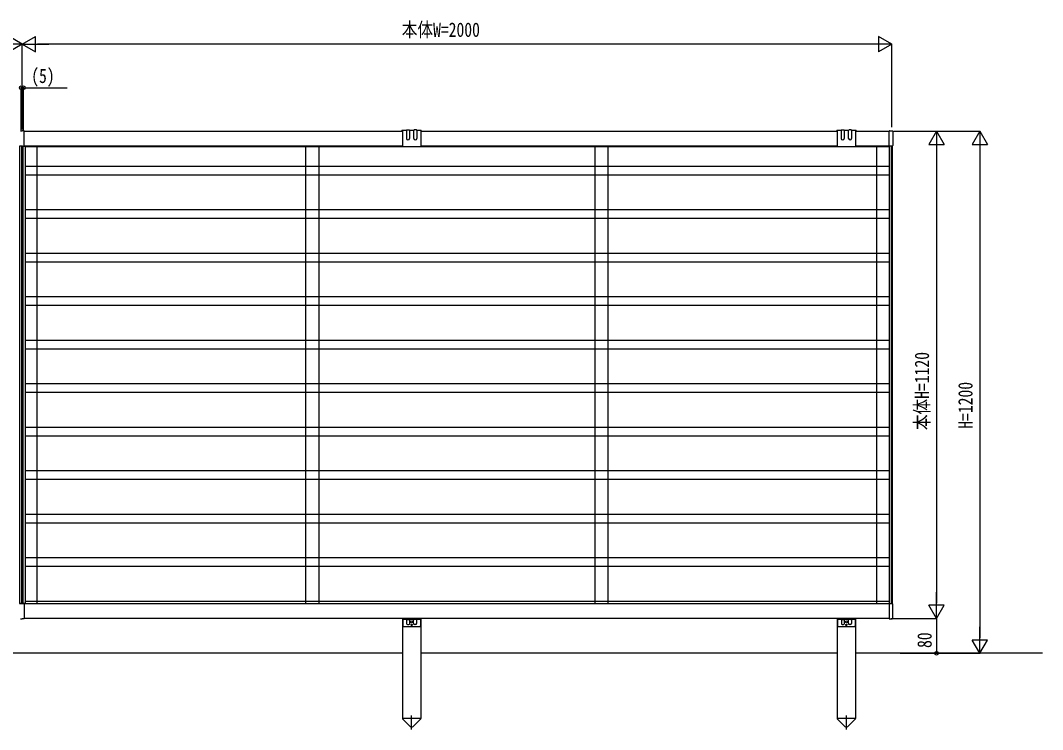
# Model space of a CAD drawing. Units: millimetres, scale not verified. Extents: x -4205 to 4205, y -2970 to 2970.
# Drawn here: x -9 to 2342, y -484 to 1146 of the extents above; entities that cross this region are included whole.
import ezdxf
from ezdxf.enums import TextEntityAlignment as Align

# ---------------------------------------------------------------- set-up
doc = ezdxf.new("R2010")
doc.units = ezdxf.units.MM
doc.header["$LTSCALE"] = 16
doc.layers.add('0-2_YKK_A1', color=4, linetype='Continuous')
doc.layers.add('0-3_YKK_D', color=6, linetype='Continuous')
doc.styles.add('ＭＳ ゴシック', font='')
doc.styles.get('ＭＳ ゴシック').set_extended_font_data('MS Gothic')

msp = doc.modelspace()

# ---------------------------------------------------------------- linework, layer by layer
at = {"layer": '0-2_YKK_A1'}
for p, q in [((878.52, 893.53), (869.52, 893.53)), ((878.52, 893.53), (878.52, 875.11)), ((879.52, 894.53), (884.52, 894.53)), ((885.52, 893.53), (885.52, 875.11)), ((895.52, 893.53), (885.52, 893.53)), ((895.52, 875.11), (895.52, 893.53)), ((901.52, 894.53), (896.52, 894.53)), ((902.52, 893.53), (902.52, 875.11)), ((911.52, 893.53), (902.52, 893.53)), ((1878.52, 893.53), (1869.52, 893.53)), ((1878.52, 893.53), (1878.52, 875.11)), ((1879.52, 894.53), (1884.52, 894.53)), ((1885.52, 893.53), (1885.52, 875.11)), ((1895.52, 893.53), (1885.52, 893.53)), ((1895.52, 875.11), (1895.52, 893.53)), ((1901.52, 894.53), (1896.52, 894.53)), ((1902.52, 893.53), (1902.52, 875.11)), ((1911.52, 893.53), (1902.52, 893.53)), ((-9.29, 892.48), (-4.98, 892.75)), ((-0.67, 892.48), (-4.98, 892.75)), ((-0.48, 891.48), (-0.48, 892.28)), ((-0.48, 891.55), (869.52, 891.55)), ((-0.48, 858.25), (-0.48, 891.48)), ((869.52, 891.95), (867.56, 891.94)), ((869.52, 891.95), (869.52, 856.16)), ((911.52, 892.03), (911.52, 856.16)), ((913.46, 892.02), (911.52, 892.02)), ((911.52, 891.55), (1869.52, 891.55)), ((1869.52, 891.95), (1867.56, 891.94)), ((1869.52, 892.03), (1869.52, 856.16)), ((1911.52, 892.03), (1911.52, 856.16)), ((1913.46, 892.02), (1911.52, 892.02)), ((1911.52, 891.55), (1989.02, 891.55)), ((1989.34, 892.73), (1996.08, 892.31)), ((1997.02, 891.32), (1997.02, 858.68)), ((-4.28, 857.05), (-11.48, 857.05)), ((-4.98, 857.25), (-8.92, 857.25)), ((-8.48, 857.25), (-8.48, 857.05)), ((-6.48, 857.05), (-6.48, -193.95)), ((-5.68, 857.05), (1.52, 857.05)), ((-5.68, 857.05), (-5.68, -193.95)), ((-4.98, 857.25), (-1.04, 857.25)), ((-3.48, 857.05), (-3.48, -193.95)), ((-1.48, 857.25), (-1.48, 857.05)), ((-0.48, 857.45), (-0.48, 858.25)), ((869.52, 857.55), (-0.48, 857.55)), ((1988.52, 855.55), (1.52, 855.55)), ((29.52, -194.45), (29.52, 857.55)), ((647.52, -194.45), (647.52, 857.55)), ((677.52, -194.45), (677.52, 857.55)), ((869.52, 856.16), (911.52, 856.16)), ((1869.52, 857.55), (911.52, 857.55)), ((1312.52, -194.45), (1312.52, 857.55)), ((1342.52, -194.45), (1342.52, 857.55)), ((1869.52, 856.16), (1911.52, 856.16)), ((1989.02, 857.55), (1911.52, 857.55)), ((1960.52, -194.45), (1960.52, 857.55)), ((1995.72, 857.05), (1988.52, 857.05)), ((1989.34, 857.27), (1996.08, 857.68)), ((1991.52, 857.4), (1991.52, 857.05)), ((1993.52, 857.05), (1993.52, -193.95)), ((1995.72, 857.05), (1995.72, -193.95)), ((1988.52, 810.55), (1.52, 810.55)), ((1988.52, 790.55), (1.52, 790.55)), ((1988.52, 710.55), (1.52, 710.55)), ((1988.52, 690.55), (1.52, 690.55)), ((1988.52, 610.55), (1.52, 610.55)), ((1988.52, 590.55), (1.52, 590.55)), ((1988.52, 510.55), (1.52, 510.55)), ((1988.52, 490.55), (1.52, 490.55)), ((1988.52, 410.55), (1.52, 410.55)), ((1988.52, 390.55), (1.52, 390.55)), ((1988.52, 310.55), (1.52, 310.55)), ((1988.52, 290.55), (1.52, 290.55)), ((1988.52, 210.55), (1.52, 210.55)), ((1988.52, 190.55), (1.52, 190.55)), ((1988.52, 110.55), (1.52, 110.55)), ((1988.52, 90.55), (1.52, 90.55)), ((1988.52, 10.55), (1.52, 10.55)), ((1988.52, -9.45), (1.52, -9.45)), ((1988.52, -89.45), (1.52, -89.45)), ((1988.52, -109.45), (1.52, -109.45)), ((-4.98, -194.15), (-8.92, -194.15)), ((-8.15, -193.95), (-8.15, -194.15)), ((-4.98, -194.15), (-1.04, -194.15)), ((-2.15, -193.95), (-2.15, -194.15)), ((-0.48, -194.35), (-0.48, -195.15)), ((-0.48, -194.45), (1989.02, -194.45)), ((-0.48, -195.15), (-0.48, -228.39)), ((1988.52, -189.45), (1.52, -189.45)), ((1989.34, -194.17), (1996.08, -194.58)), ((1997.02, -228.22), (1997.02, -195.58)), ((-9.29, -229.39), (-4.98, -229.65)), ((-0.67, -229.39), (-4.98, -229.65)), ((-0.48, -228.39), (-0.48, -229.19)), ((1989.02, -228.45), (-0.48, -228.45)), ((869.52, -228.45), (869.52, -458.45)), ((870.02, -228.45), (870.02, -245.42)), ((870.02, -229.92), (879.02, -229.92)), ((879.02, -228.42), (879.02, -240.42)), ((880.02, -230.92), (885.02, -230.92)), ((886.02, -240.42), (886.02, -228.42)), ((886.02, -229.92), (895.02, -229.92)), ((895.02, -240.42), (895.02, -228.42)), ((901.02, -230.92), (896.02, -230.92)), ((902.02, -228.42), (902.02, -240.42)), ((902.02, -229.92), (911.02, -229.92)), ((911.02, -228.45), (911.02, -245.42)), ((911.52, -228.45), (911.52, -458.45)), ((1869.52, -228.45), (1869.52, -458.45)), ((1870.02, -228.45), (1870.02, -245.42)), ((1870.02, -229.92), (1879.02, -229.92)), ((1879.02, -228.42), (1879.02, -240.42)), ((1880.02, -230.92), (1885.02, -230.92)), ((1886.02, -240.42), (1886.02, -228.42)), ((1886.02, -229.92), (1895.02, -229.92)), ((1895.02, -240.42), (1895.02, -228.42)), ((1901.02, -230.92), (1896.02, -230.92)), ((1902.02, -228.42), (1902.02, -240.42)), ((1902.02, -229.92), (1911.02, -229.92)), ((1911.02, -228.45), (1911.02, -245.42)), ((1911.52, -228.45), (1911.52, -458.45)), ((1989.34, -229.63), (1996.08, -229.22)), ((872.02, -247.42), (909.02, -247.42)), ((881.02, -242.42), (884.02, -242.42)), ((900.02, -242.42), (897.02, -242.42)), ((1872.02, -247.42), (1909.02, -247.42)), ((1881.02, -242.42), (1884.02, -242.42)), ((1900.02, -242.42), (1897.02, -242.42)), ((869.52, -308.45), (-88.48, -308.45)), ((1869.52, -308.45), (911.52, -308.45)), ((2341.7, -308.45), (1911.52, -308.45)), ((869.32, -458.45), (869.32, -459.45)), ((911.72, -458.45), (869.32, -458.45)), ((869.32, -459.45), (887, -477)), ((890.52, -483.96), (890.52, -451.49)), ((911.72, -459.45), (894.04, -477)), ((911.72, -459.45), (911.72, -458.45)), ((1869.32, -458.45), (1869.32, -459.45)), ((1911.72, -458.45), (1869.32, -458.45)), ((1869.32, -459.45), (1887, -477)), ((1890.52, -483.96), (1890.52, -451.49)), ((1911.72, -459.45), (1894.04, -477)), ((1911.72, -459.45), (1911.72, -458.45))]:
    msp.add_line(p, q, dxfattribs=at)
for points in [[(1989.02, 857.57), (1989.02, 858.25), (1989.02, 891.75), (1989.02, 892.43)], [(-11.48, 857.05), (-11.48, -193.95), (-4.28, -193.95)], [(1.52, 857.05), (1.52, -193.95), (-5.68, -193.95)], [(1988.52, 857.05), (1988.52, -193.95), (1995.72, -193.95)], [(1989.02, -194.47), (1989.02, -195.15), (1989.02, -228.65), (1989.02, -229.33)]]:
    msp.add_lwpolyline(points, dxfattribs=at)
for centre, radius in [((890.52, -236.42), 2.1), ((1890.52, -236.42), 2.1), ((890.52, -243.42), 1.65), ((1890.52, -243.42), 1.65)]:
    msp.add_circle(centre, radius, dxfattribs=at)
for centre, radius, start, end in [((869.52, 891.53), 2, 90, 168.08278), ((879.52, 893.53), 1, 90, 180), ((884.52, 893.53), 1, 0, 90), ((896.52, 893.53), 1, 90, 180), ((901.52, 893.53), 1, 0, 90), ((911.52, 891.53), 2, 14.18269, 90), ((1869.52, 891.53), 2, 90, 168.08278), ((1879.52, 893.53), 1, 90, 180), ((1884.52, 893.53), 1, 0, 90), ((1896.52, 893.53), 1, 90, 180), ((1901.52, 893.53), 1, 0, 90), ((1911.52, 891.53), 2, 14.18269, 90), ((-0.68, 892.28), 0.2, 0, 86.5), ((882.02, 875.11), 3.5, 180.00009, 359.99984), ((899.02, 875.11), 3.5, 180.00016, 359.99991), ((1882.02, 875.11), 3.5, 180.00009, 359.99984), ((1899.02, 875.11), 3.5, 180.00016, 359.99991), ((1989.32, 892.43), 0.3, 86.5, 180), ((1996.02, 891.32), 1, 0, 86.5), ((-9.28, 857.45), 0.202, 179.93968, 269.38321), ((-0.68, 857.45), 0.202, 270.61679, 0.06032), ((1989.32, 857.57), 0.3, 180, 273.5), ((1996.02, 858.68), 1, 273.5, 0), ((-9.28, -194.35), 0.202, 90.61679, 180.06032), ((-0.68, -194.35), 0.202, 359.93968, 89.38321), ((1989.32, -194.47), 0.3, 86.5, 180), ((1996.02, -195.58), 1, 0, 86.5), ((-0.68, -229.19), 0.2, 273.5, 0), ((880.02, -229.92), 1, 180, 270), ((885.02, -229.92), 1, 270, 0), ((896.02, -229.92), 1, 180, 270), ((901.02, -229.92), 1, 270, 0), ((1880.02, -229.92), 1, 180, 270), ((1885.02, -229.92), 1, 270, 0), ((1896.02, -229.92), 1, 180, 270), ((1901.02, -229.92), 1, 270, 0), ((1989.32, -229.33), 0.3, 180, 273.5), ((1996.02, -228.22), 1, 273.5, 0), ((872.02, -245.42), 2, 180, 270), ((881.02, -240.42), 2, 180, 270), ((884.02, -240.42), 2, 270, 0), ((897.02, -240.42), 2, 180, 270), ((900.02, -240.42), 2, 270, 0), ((909.02, -245.42), 2, 270, 0), ((1872.02, -245.42), 2, 180, 270), ((1881.02, -240.42), 2, 180, 270), ((1884.02, -240.42), 2, 270, 0), ((1897.02, -240.42), 2, 180, 270), ((1900.02, -240.42), 2, 270, 0), ((1909.02, -245.42), 2, 270, 0), ((890.52, -473.45), 5, 225.20979, 314.79021), ((1890.52, -473.45), 5, 225.20979, 314.79021)]:
    msp.add_arc(centre, radius, start, end, dxfattribs=at)
for centre, start_param, end_param in [((-8.92, 858.25), 4.6587856, 4.712389), ((-1.04, 858.25), 4.712389, 4.7659923), ((-8.92, -195.15), 1.5707963, 1.6243997), ((-1.04, -195.15), 1.517193, 1.5707963)]:
    msp.add_ellipse(centre, major_axis=(6.74, 0), ratio=0.148374, start_param=start_param, end_param=end_param, dxfattribs=at)
at = {"layer": '0-3_YKK_D'}
for p, q in [((-4.98, 1091.55), (-35.29, 1109.05)), ((-4.98, 1091.55), (25.33, 1109.05)), ((25.33, 1074.05), (25.33, 1109.05)), ((1995.02, 1091.55), (1964.71, 1109.05)), ((1964.71, 1109.05), (1964.71, 1074.05)), ((-4.98, 1091.55), (-65.6, 1091.55)), ((-4.98, 1091.55), (-35.29, 1074.05)), ((-4.98, 895.52), (-4.98, 1092.55)), ((-4.98, 922.04), (-4.98, 1092.55)), ((-4.98, 1091.55), (25.33, 1074.05)), ((-4.98, 1091.55), (55.64, 1091.55)), ((1960.02, 1091.55), (30.02, 1091.55)), ((1995.02, 1091.55), (1934.4, 1091.55)), ((1995.02, 1091.55), (1964.71, 1074.05)), ((1995.02, 900.69), (1995.02, 1092.55)), ((-7.48, 892.55), (-7.48, 992.55)), ((-2.48, 892.55), (-2.48, 992.55)), ((1998.52, 891.55), (2098.52, 891.55)), ((1998.52, 891.55), (2198.52, 891.55)), ((2097.52, 891.55), (2080.02, 861.24)), ((2097.52, 891.55), (2115.02, 861.24)), ((2097.52, 891.55), (2097.52, 830.93)), ((2197.52, 891.55), (2180.02, 861.24)), ((2197.52, 891.55), (2215.02, 861.24)), ((2197.52, 891.55), (2197.52, 830.93)), ((2080.02, 861.24), (2115.02, 861.24)), ((2097.52, 856.55), (2097.52, -193.45)), ((2180.02, 861.24), (2215.02, 861.24)), ((2197.52, 856.55), (2197.52, -273.45)), ((2097.52, -228.45), (2097.52, -167.83)), ((2097.52, -228.45), (2080.02, -198.14)), ((2115.02, -198.14), (2080.02, -198.14)), ((2097.52, -228.45), (2115.02, -198.14)), ((1993.52, -228.45), (2098.52, -228.45)), ((1998.52, -228.45), (2098.52, -228.45)), ((2097.52, -228.45), (2097.52, -308.45)), ((2197.52, -308.45), (2197.52, -247.83)), ((2197.52, -308.45), (2180.02, -278.14)), ((2215.02, -278.14), (2180.02, -278.14)), ((2197.52, -308.45), (2215.02, -278.14)), ((2014.52, -308.45), (2098.52, -308.45)), ((2015.52, -308.45), (2198.52, -308.45))]:
    msp.add_line(p, q, dxfattribs=at)
msp.add_lwpolyline([(-7.48, 991.55), (-2.48, 991.55), (98.12, 991.55)], dxfattribs=at)
for centre in [(-7.48, 991.55), (-2.48, 991.55), (2097.52, -308.45)]:
    msp.add_circle(centre, 4.25, dxfattribs=at)

# ---------------------------------------------------------------- texts
at = {"layer": '0-3_YKK_D', "style": 'ＭＳ ゴシック', "width": 0.8}
for s, p in [('本体W=2000', (867.82, 1098.55)), ('(5)', (15.52, 992.55))]:
    msp.add_text(s, height=32.99, dxfattribs=at).set_placement(p, align=Align.BOTTOM_LEFT)
for s, p in [('本体H=1120', (2090.52, 204.35)), ('H=1200', (2190.52, 207.55)), ('80', (2096.52, -296.42))]:
    msp.add_text(s, height=32.99, rotation=90, dxfattribs=at).set_placement(p, align=Align.BOTTOM_LEFT)

doc.saveas('drawing.dxf')
